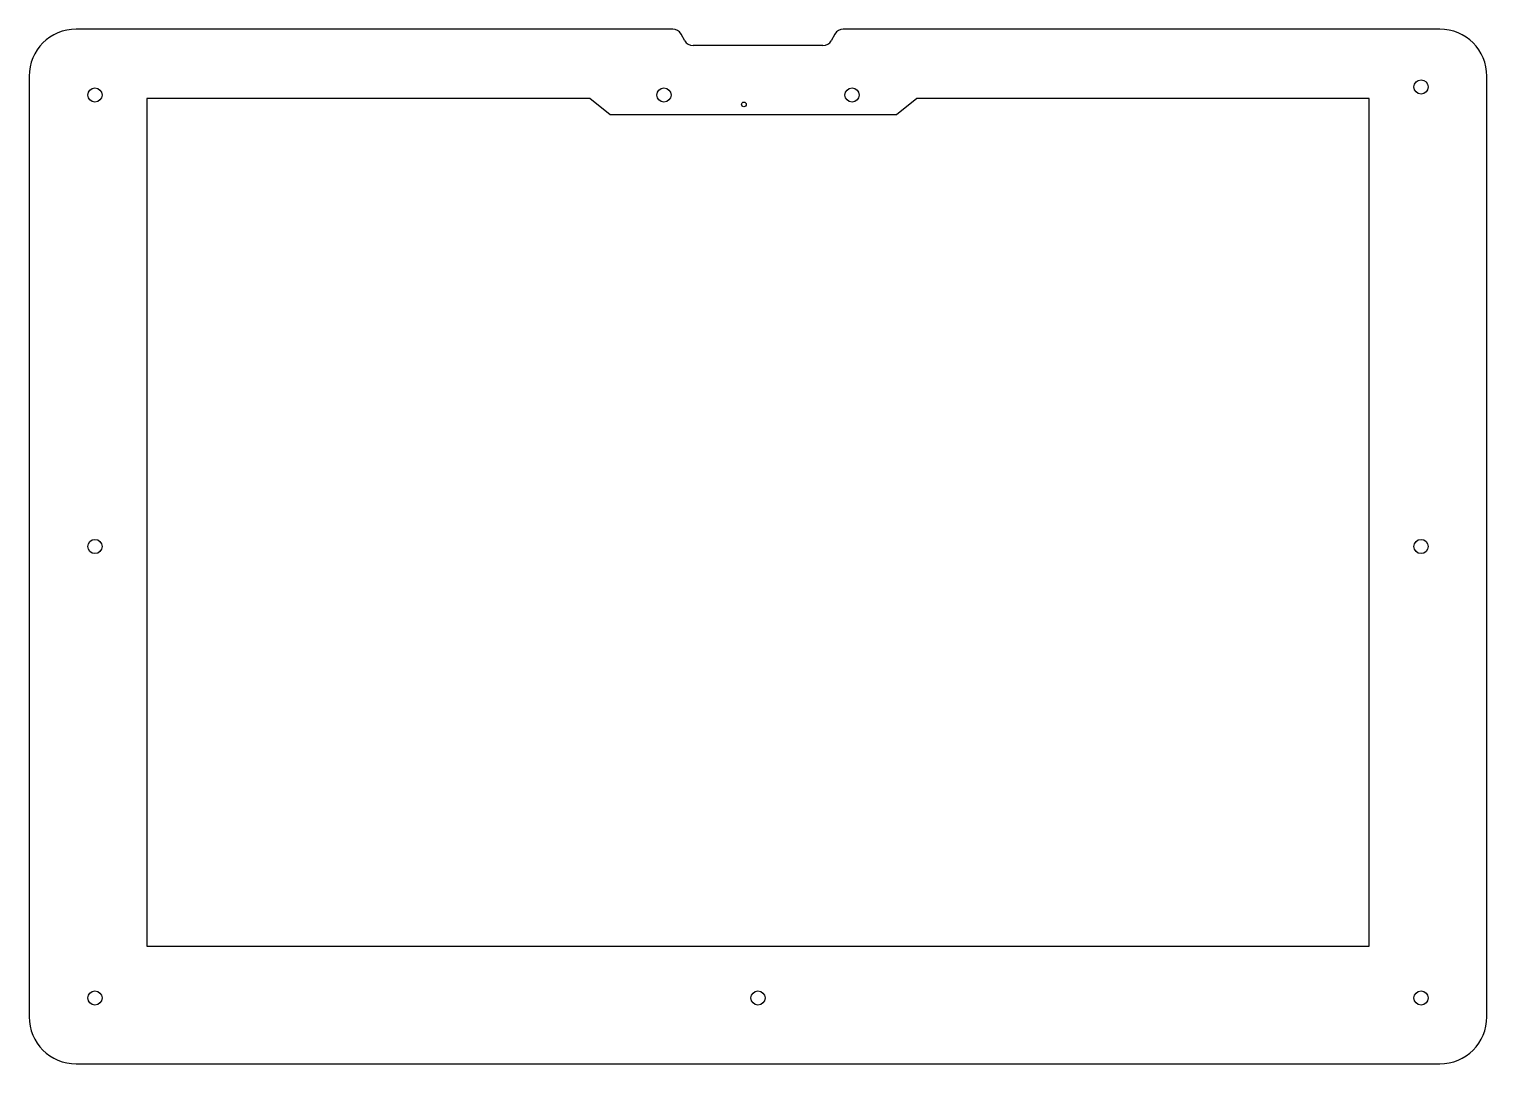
# Model space of a CAD drawing. Header units: millimetres. Extents: x 0 to 310, y -220 to 0.
import ezdxf

# ---------------------------------------------------------------- set-up
doc = ezdxf.new("R2010")
doc.units = ezdxf.units.MM

msp = doc.modelspace()

# ---------------------------------------------------------------- linework, layer by layer
at = {"color": 7, "linetype": 'Continuous', "lineweight": 25}
for p, q in [((136.88, 0), (10, 0)), ((300, 0), (173.12, 0)), ((139.43, -2.47), (138.63, -1.03)), ((171.37, -1.03), (170.57, -2.47)), ((168.82, -3.5), (141.18, -3.5)), ((0, -10), (0, -210)), ((310, -210), (310, -10)), ((25, -14.75), (25, -195)), ((119.25, -14.75), (25, -14.75)), ((123.54, -18.25), (119.25, -14.75)), ((188.75, -14.75), (184.46, -18.25)), ((285, -14.75), (188.75, -14.75)), ((285, -195), (285, -14.75)), ((184.46, -18.25), (123.54, -18.25)), ((25, -195), (285, -195)), ((10, -220), (300, -220))]:
    msp.add_line(p, q, dxfattribs=at)
for centre, radius in [((296, -12.29), 1.5), ((14, -14), 1.5), ((135, -14), 1.5), ((152, -16), 0.5), ((175, -14), 1.5), ((14, -110), 1.5), ((296, -110), 1.5), ((14, -206), 1.5), ((155, -206), 1.5), ((296, -206), 1.5)]:
    msp.add_circle(centre, radius, dxfattribs=at)
for centre, radius, start, end in [((10, -10), 10, 90, 180), ((136.88, -2), 2, 28.955, 90), ((173.12, -2), 2, 90, 151.045), ((300, -10), 10, 0, 90), ((141.18, -1.5), 2, 208.955, 270), ((168.82, -1.5), 2, 270, 331.045), ((10, -210), 10, 180, 270), ((300, -210), 10, 270, 0)]:
    msp.add_arc(centre, radius, start, end, dxfattribs=at)

doc.saveas('drawing.dxf')
